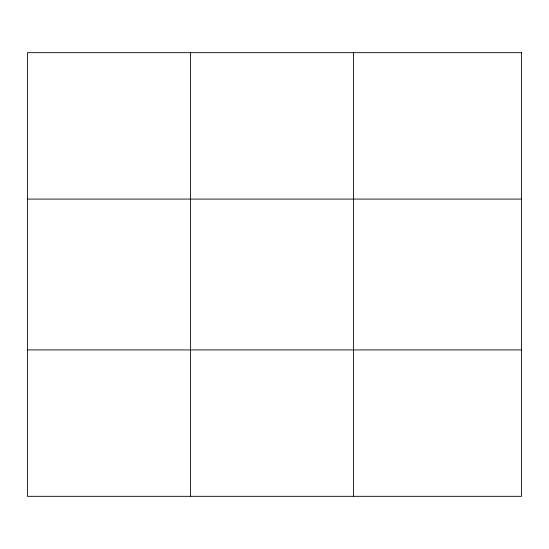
<?xml version="1.0" encoding="UTF-8"?>
<svg xmlns="http://www.w3.org/2000/svg" width="549" height="549" viewBox="0 0 549 549"><rect width="100%" height="100%" fill="white"/><g stroke="black" fill="none" stroke-linecap="round" stroke-linejoin="round"><path stroke-width="0.82" d="M190.503 496.323L190.503 52.677M353.556 496.323L353.556 52.677M27.45 199.081L521.55 199.081M27.45 349.919L521.55 349.919M521.55 52.677L521.55 496.323L27.45 496.323L27.45 52.677L521.55 52.677"/></g></svg>
